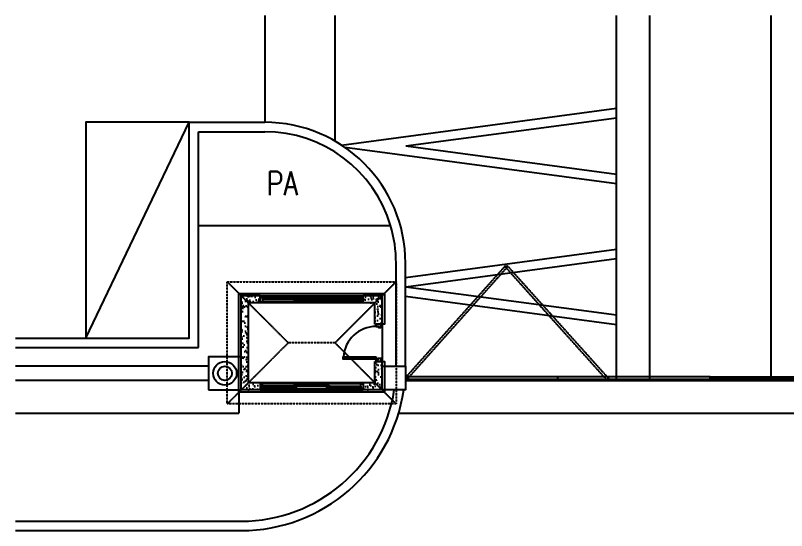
# Model space of a CAD drawing. Extents: x -23286 to 17563, y -7132 to 62388.
# Drawn here: x -23286 to -6844, y 51413 to 62388 of the extents above; entities that cross this region are included whole.
import ezdxf
from ezdxf.enums import TextEntityAlignment as Align

# ---------------------------------------------------------------- set-up
doc = ezdxf.new("R2010")
doc.units = 0
doc.header["$LTSCALE"] = 10
doc.header["$MEASUREMENT"] = 0
doc.linetypes.add('DASHED2', pattern=[0.375, 0.25, -0.125])
doc.linetypes.add('HIDDEN', pattern=[0.375, 0.25, -0.125])
doc.layers.get('0').update_dxf_attribs({"linetype": 'CONTINUOUS'})
for name, color, linetype in [('0-1', 1, 'CONTINUOUS'), ('0-2', 2, 'CONTINUOUS'), ('0-3', 3, 'CONTINUOUS'), ('0-4', 4, 'CONTINUOUS'), ('0-5', 5, 'CONTINUOUS'), ('0-BCA', 33, 'CONTINUOUS'), ('0-HATCH', 2, 'CONTINUOUS'), ('0-PA', 7, 'CONTINUOUS'), ('0-PAVE', 8, 'CONTINUOUS'), ('1', 1, 'CONTINUOUS'), ('22', 7, 'CONTINUOUS'), ('QC', 5, 'CONTINUOUS')]:
    doc.layers.add(name, color=color, linetype=linetype)
doc.styles.add('RS', font='romans.shx', dxfattribs={"width": 0.8, "bigfont": 'stsl.shx'})

# ---------------------------------------------------------------- blocks, each defined once
blk = doc.blocks.new('A$C122F339A')
at = {"layer": '0-HATCH'}
h = blk.add_hatch(dxfattribs=at)
h.set_pattern_fill('AR-CONC', color=256, scale=30, style=0)
h.set_pattern_definition([(50, (-9123.26, 1270.15), (215.178, -18.8256), [22.5, -247.5]), (355, (-9123.26, 1270.15), (-41.6254, 225.6576), [18, -198]), (100.4514, (-9105.33, 1268.58), (173.5528, 206.832), [19.122, -210.3426]), (46.1842, (-9123.26, 1330.15), (320.1723, -49.6557), [33.75, -371.25]), (96.6356, (-9096.58, 1326), (280.399, 292.235), [28.683, -315.514]), (351.1842, (-9123.26, 1330.15), (280.399, 292.236), [27, -297]), (21, (-9093.26, 1315.15), (179.072, -120.7857), [22.5, -247.5]), (326, (-9093.26, 1315.15), (72.9946, 217.545), [18, -198]), (71.4514, (-9078.34, 1305.08), (252.0668, 96.759), [19.122, -210.3426]), (37.5, (-9123.26, 1270.15), (3.64796, 99.86816), [0, -195.6, 0, -201, 0, -198.75]), (7.5, (-9123.26, 1270.15), (78.9209, 118.3235), [0, -114.6, 0, -191.1, 0, -75.75]), (327.5, (-9190.16, 1270.15), (160.14673, -6.76646), [0, -75, 0, -234, 0, -310.5]), (317.5, (-9220.16, 1270.15), (174.9559, 30.0315), [0, -97.5, 0, -155.4, 0, -220.5])])
h.paths.add_polyline_path([(300, 1700), (450, 1700), (450, 2150), (700, 2150), (700, 2300), (300, 2300)])
h.paths.add_polyline_path([(300, 300), (700, 300), (700, 450), (450, 450), (450, 900), (300, 900)])
h.paths.add_polyline_path([(3150, 450), (2900, 450), (2900, 300), (3300, 300), (3300, 2300), (2900, 2300), (2900, 2150), (3150, 2150)])
at = {"layer": '0-1', "color": 8}
for p, q in [((800, 2250), (1425, 2250)), ((1425, 2225), (800, 2225)), ((1475, 2225), (2125, 2225)), ((2125, 2200), (1475, 2200)), ((2800, 2250), (2175, 2250)), ((2175, 2225), (2800, 2225))]:
    blk.add_line(p, q, dxfattribs=at)
at = {"layer": '0-1'}
blk.add_lwpolyline([(300, 1700), (250, 1700), (250, 2350), (3350, 2350), (3350, 250), (250, 250), (250, 900), (300, 900)], dxfattribs=at)
at = {"layer": '0-1', "color": 8}
blk.add_arc((425, 1650), 700, 270, 355.9144, dxfattribs=at)
at = {"layer": '0-2'}
for p, q in [((800, 2242), (1425, 2242)), ((800, 2232), (1425, 2232)), ((1475, 2217), (2125, 2217)), ((1475, 2207), (2125, 2207)), ((2800, 2242), (2175, 2242)), ((2800, 2232), (2175, 2232)), ((300, 900), (300, 1700)), ((800, 368), (1425, 368)), ((800, 358), (1425, 358)), ((1475, 393), (2125, 393)), ((1475, 383), (2125, 383)), ((2800, 368), (2175, 368)), ((2800, 358), (2175, 358))]:
    blk.add_line(p, q, dxfattribs=at)
at = {"layer": '0-3'}
for points in [[(700, 2175), (700, 2275), (750, 2275), (750, 2175)], [(750, 2225), (750, 2250), (800, 2250), (800, 2225)], [(1425, 2225), (1425, 2250), (1475, 2250), (1475, 2225)], [(1425, 2200), (1425, 2225), (1475, 2225), (1475, 2200)], [(2175, 2225), (2175, 2250), (2125, 2250), (2125, 2225)], [(2125, 2200), (2125, 2225), (2175, 2225), (2175, 2200)], [(2850, 2225), (2850, 2250), (2800, 2250), (2800, 2225)], [(2900, 2175), (2900, 2275), (2850, 2275), (2850, 2175)], [(700, 425), (700, 325), (750, 325), (750, 425)], [(750, 375), (750, 350), (800, 350), (800, 375)], [(1425, 400), (1425, 375), (1475, 375), (1475, 400)], [(1425, 375), (1425, 350), (1475, 350), (1475, 375)], [(2125, 400), (2125, 375), (2175, 375), (2175, 400)], [(2175, 375), (2175, 350), (2125, 350), (2125, 375)], [(2850, 375), (2850, 350), (2800, 350), (2800, 375)], [(2900, 425), (2900, 325), (2850, 325), (2850, 425)]]:
    blk.add_lwpolyline(points, close=True, dxfattribs=at)
at = {"layer": '0-4'}
for points in [[(325, 1700), (425, 1700), (425, 1650), (375, 1650), (375, 1625), (325, 1625)], [(425, 1600), (425, 1650), (1125, 1650), (1125, 1600)], [(325, 900), (425, 900), (425, 950), (375, 950), (375, 975), (325, 975)]]:
    blk.add_lwpolyline(points, close=True, dxfattribs=at)
at = {"layer": '0-5'}
for p, q in [((300, 2300), (300, 1700)), ((300, 2300), (700, 2300)), ((450, 2150), (450, 1700)), ((450, 2150), (700, 2150)), ((700, 2150), (700, 2300)), ((2900, 2300), (3300, 2300)), ((2900, 2150), (2900, 2300)), ((2900, 2150), (3150, 2150)), ((3150, 2150), (3150, 450)), ((3300, 2300), (3300, 300)), ((450, 1700), (300, 1700)), ((300, 900), (300, 300)), ((450, 900), (300, 900)), ((450, 900), (450, 450)), ((450, 450), (700, 450)), ((700, 450), (700, 300)), ((2900, 450), (2900, 300)), ((2900, 450), (3150, 450)), ((300, 300), (700, 300)), ((2900, 300), (3300, 300))]:
    blk.add_line(p, q, dxfattribs=at)
at = {"layer": '1', "linetype": 'DASHED2'}
for p, q in [((0, 2600), (1300, 1300)), ((3600, 2600), (2300, 1300)), ((0, 0), (1300, 1300)), ((1300, 1300), (2300, 1300)), ((3600, 0), (2300, 1300))]:
    blk.add_line(p, q, dxfattribs=at)
at = {"layer": '1', "color": 2}
for p, q in [((2900, 2300), (700, 2300)), ((700, 2150), (2900, 2150)), ((700, 450), (2900, 450)), ((2900, 300), (700, 300))]:
    blk.add_line(p, q, dxfattribs=at)
at = {"layer": '1', "color": 8}
for p, q in [((2850, 2275), (750, 2275)), ((750, 2175), (2850, 2175)), ((750, 425), (2850, 425)), ((1425, 375), (800, 375)), ((800, 350), (1425, 350)), ((2125, 400), (1475, 400)), ((1475, 375), (2125, 375)), ((2175, 375), (2800, 375)), ((2800, 350), (2175, 350)), ((2850, 325), (750, 325))]:
    blk.add_line(p, q, dxfattribs=at)
at = {"layer": '1', "linetype": 'DASHED2'}
blk.add_lwpolyline([(0, 2600), (3600, 2600), (3600, 0), (0, 0)], close=True, dxfattribs=at)
blk = doc.blocks.new('QC')
at = {"color": 2}
blk.add_line((0, -4600), (2200, 0), dxfattribs=at)
blk.add_lwpolyline([(0, -4600), (2200, -4600), (2200, 0), (0, 0)], close=True, dxfattribs=at)

msp = doc.modelspace()

# ---------------------------------------------------------------- linework, layer by layer
at = {"layer": '0-4'}
msp.add_line((-11720, 54638), (-11720, 54688), dxfattribs=at)
for points in [[(-14970, 54638), (-8470, 54638), (-8470, 54688), (-14970, 54688)], [(-1970, 54638), (-8470, 54638), (-8470, 54688), (-1970, 54688)]]:
    msp.add_lwpolyline(points, close=True, dxfattribs=at)
at = {"layer": '0-BCA'}
for p, q in [((-19582, 55511), (-19582, 60111)), ((-19582, 60111), (-18147, 60111)), ((-19112, 60111), (-17970, 60111)), ((-19382, 55311), (-19382, 59911)), ((-19382, 59911), (-17970, 59911)), ((-19382, 57911), (-15287, 57911)), ((-14970, 54913), (-14970, 57111)), ((-23286, 55511), (-19582, 55511)), ((-23286, 55311), (-19382, 55311)), ((-18520, 54413), (-18520, 53913))]:
    msp.add_line(p, q, dxfattribs=at)
at = {"layer": '0-BCA', "linetype": 'CONTINUOUS'}
for p, q in [((-19170, 54913), (-23286, 54913)), ((-19170, 54613), (-23286, 54613)), ((-23286, 53913), (-18520, 53913)), ((-23286, 51413), (-18470, 51413))]:
    msp.add_line(p, q, dxfattribs=at)
at = {"layer": '0-BCA'}
msp.add_lwpolyline([(-15287, 57911, 0.331679), (-17970, 59911)], format="xyb", dxfattribs=at)
at = {"layer": '0-BCA', "color": 1, "linetype": 'HIDDEN', "ltscale": 0.8}
for points in [[(-14933, 54638), (-12800, 57025), (-12837, 57058), (-14970, 54672)], [(-10666, 54608), (-12837, 57025), (-12800, 57058), (-10628, 54641)]]:
    msp.add_lwpolyline(points, close=True, dxfattribs=at)
at = {"layer": '0-BCA', "linetype": 'CONTINUOUS'}
msp.add_lwpolyline([(-19170, 54413), (-18470, 54413), (-18470, 55113), (-19170, 55113)], close=True, dxfattribs=at)
at = {"layer": '0-BCA', "color": 5, "linetype": 'CONTINUOUS'}
msp.add_lwpolyline([(-15470, 54413), (-15470, 54913), (-14970, 54913), (-14970, 54413)], close=True, dxfattribs=at)
at = {"layer": '0-BCA', "color": 1, "linetype": 'CONTINUOUS'}
for radius in [250, 150]:
    msp.add_circle((-18820, 54763), radius, dxfattribs=at)
at = {"layer": '0-BCA'}
for centre, radius, start, end in [((-17970, 57111), 3000, 360, 90), ((-18470, 54913), 3500, 359.9999999965849, 0), ((-18470, 54913), 3500, 270, 351.7925)]:
    msp.add_arc(centre, radius, start, end, dxfattribs=at)
at = {"layer": '0-PAVE', "color": 8}
for p, q in [((-17970, 62388), (-17970, 60104)), ((-16470, 59709), (-16470, 62388)), ((-10470, 54607), (-10470, 62388)), ((-9770, 62388), (-9770, 54607)), ((-7170, 54607), (-7170, 62388)), ((-16333, 59625), (-10470, 60409)), ((-14961, 59607), (-10470, 60207)), ((-16264, 59579), (-10470, 58804)), ((-14961, 59607), (-10470, 59006)), ((-14970, 56807), (-10470, 57409)), ((-14961, 56607), (-10470, 57208)), ((-14961, 56607), (-10470, 56006)), ((-14970, 56406), (-10470, 55804)), ((-14970, 54607), (-1957, 54607)), ((-1822, 53907), (-15118, 53907))]:
    msp.add_line(p, q, dxfattribs=at)
at = {"layer": '0-PAVE'}
msp.add_line((-23286, 51613), (-18470, 51613), dxfattribs=at)
for points in [[(-15170, 54913), (-15170, 57111, 0.072565), (-15287, 57911)], [(-18470, 51613, 0.370364), (-15208, 54413, 0.370364)]]:
    msp.add_lwpolyline(points, format="xyb", dxfattribs=at)
at = {"layer": '22', "color": 11}
for p, q in [((-9770, 54607), (-10470, 54607)), ((-6470, 54607), (-7170, 54607))]:
    msp.add_line(p, q, dxfattribs=at)

# ---------------------------------------------------------------- block references
at = {"layer": '0-BCA', "rotation": 180}
msp.add_blockref('A$C122F339A', (-15170, 56713), dxfattribs=at)
at = {"layer": 'QC', "color": 2}
msp.add_blockref('QC', (-21782, 60111), dxfattribs=at)

# ---------------------------------------------------------------- texts
at = {"layer": '0-PA', "style": 'RS', "width": 0.8}
msp.add_text('PA', height=500, dxfattribs=at).set_placement((-17593, 58812), align=Align.MIDDLE)

doc.saveas('drawing.dxf')
